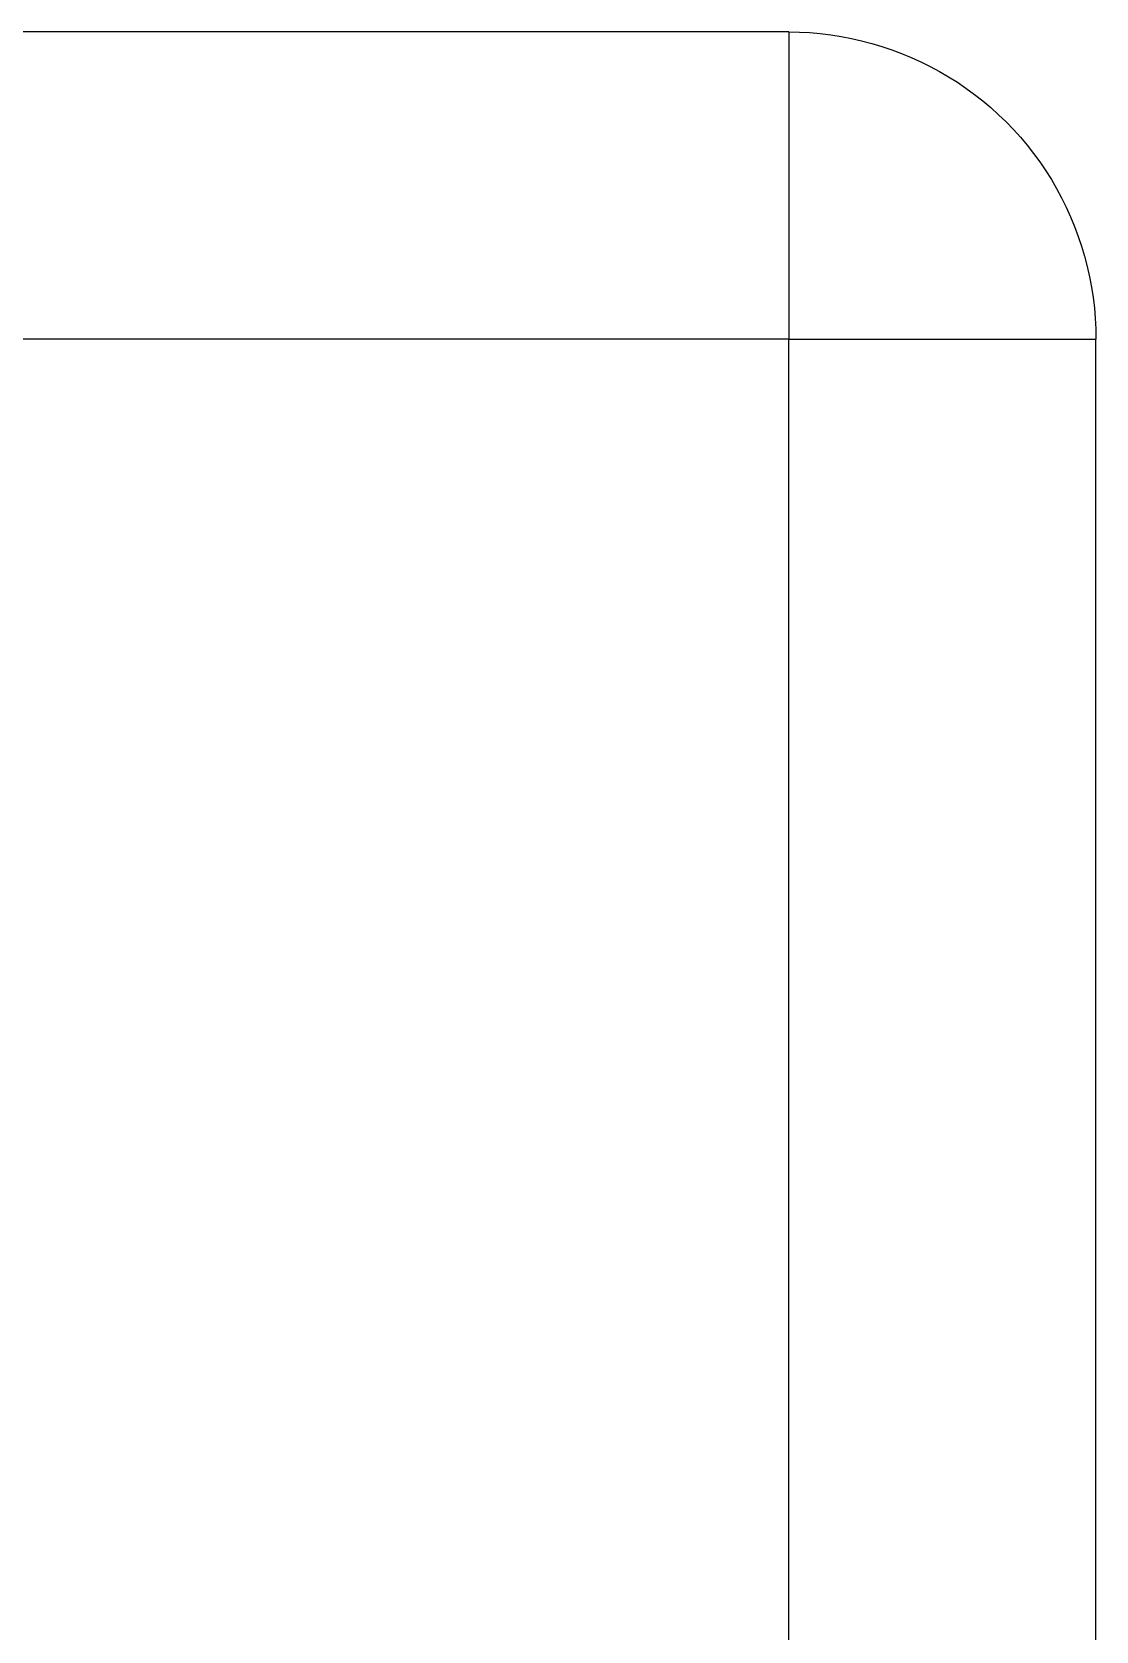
# Model space of a CAD drawing. Header units: millimetres. Extents: x -1283 to 2747, y -259 to 2557.
# Drawn here: x 1028.96 to 1039.35, y 2043.03 to 2058.65 of the extents above; entities that cross this region are included whole.
import ezdxf

# ---------------------------------------------------------------- set-up
doc = ezdxf.new("R2010")
doc.units = ezdxf.units.MM
doc.header["$MEASUREMENT"] = 0
doc.layers.add('Utwórz2D linie widoczne', color=7, linetype='Continuous', true_color=0x000000)

msp = doc.modelspace()

# ---------------------------------------------------------------- linework, layer by layer
at = {"layer": 'Utwórz2D linie widoczne'}
for p, q in [((1036.354, 2058.646), (1002.354, 2058.646)), ((1036.354, 2058.646), (1036.457, 2058.644)), ((1036.354, 2058.646), (1036.354, 2055.646)), ((1036.457, 2058.644), (1036.559, 2058.639)), ((1036.559, 2058.639), (1036.661, 2058.63)), ((1036.661, 2058.63), (1036.763, 2058.618)), ((1036.763, 2058.618), (1036.864, 2058.602)), ((1036.864, 2058.602), (1036.965, 2058.583)), ((1036.965, 2058.583), (1037.065, 2058.56)), ((1037.065, 2058.56), (1037.164, 2058.534)), ((1037.164, 2058.534), (1037.262, 2058.505)), ((1037.262, 2058.505), (1037.359, 2058.472)), ((1037.359, 2058.472), (1037.455, 2058.436)), ((1037.455, 2058.436), (1037.55, 2058.397)), ((1037.55, 2058.397), (1037.643, 2058.355)), ((1037.643, 2058.355), (1037.735, 2058.309)), ((1037.735, 2058.309), (1037.825, 2058.26)), ((1037.825, 2058.26), (1037.913, 2058.209)), ((1037.913, 2058.209), (1038, 2058.154)), ((1038, 2058.154), (1038.084, 2058.096)), ((1038.084, 2058.096), (1038.167, 2058.036)), ((1038.167, 2058.036), (1038.248, 2057.973)), ((1038.248, 2057.973), (1038.326, 2057.907)), ((1038.326, 2057.907), (1038.402, 2057.838)), ((1038.402, 2057.838), (1038.476, 2057.767)), ((1038.476, 2057.767), (1038.547, 2057.693)), ((1038.547, 2057.693), (1038.616, 2057.617)), ((1038.616, 2057.617), (1038.682, 2057.539)), ((1038.682, 2057.539), (1038.745, 2057.458)), ((1038.745, 2057.458), (1038.805, 2057.376)), ((1038.805, 2057.376), (1038.863, 2057.291)), ((1038.863, 2057.291), (1038.918, 2057.204)), ((1038.918, 2057.204), (1038.969, 2057.116)), ((1038.969, 2057.116), (1039.018, 2057.026)), ((1039.018, 2057.026), (1039.064, 2056.934)), ((1039.064, 2056.934), (1039.106, 2056.841)), ((1039.106, 2056.841), (1039.145, 2056.746)), ((1039.145, 2056.746), (1039.181, 2056.65)), ((1039.181, 2056.65), (1039.214, 2056.553)), ((1039.214, 2056.553), (1039.243, 2056.455)), ((1039.243, 2056.455), (1039.269, 2056.356)), ((1039.269, 2056.356), (1039.292, 2056.256)), ((1039.292, 2056.256), (1039.311, 2056.155)), ((1039.311, 2056.155), (1039.326, 2056.054)), ((1039.326, 2056.054), (1039.339, 2055.952)), ((1039.339, 2055.952), (1039.347, 2055.85)), ((1039.347, 2055.85), (1039.353, 2055.748)), ((1039.353, 2055.748), (1039.354, 2055.646)), ((1036.354, 2055.646), (1002.354, 2055.646)), ((1036.354, 1346.646), (1036.354, 2055.646)), ((1036.354, 2055.646), (1039.354, 2055.646)), ((1039.354, 1346.646), (1039.354, 2055.646))]:
    msp.add_line(p, q, dxfattribs=at)

doc.saveas('drawing.dxf')
